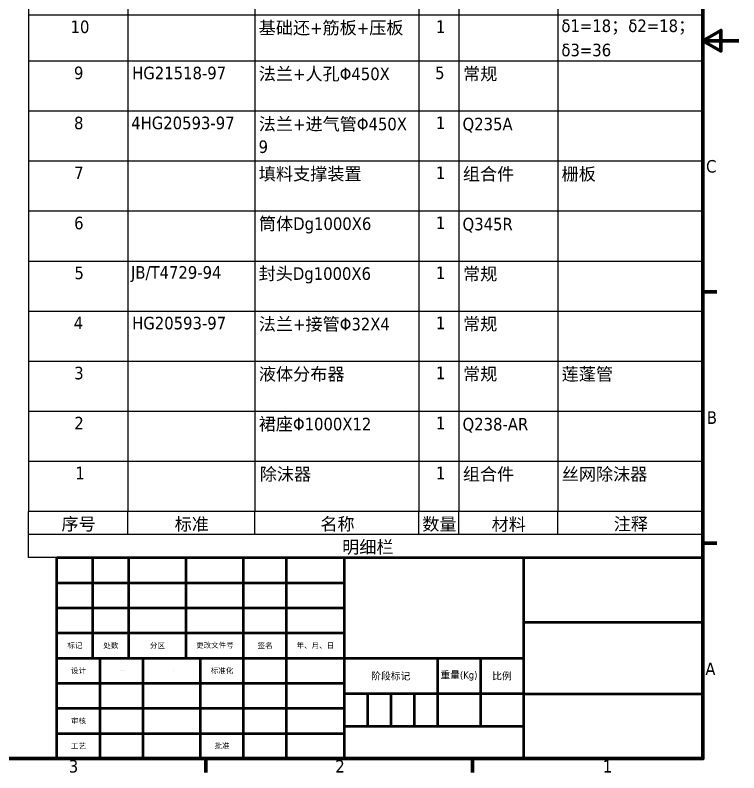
# Model space of a CAD drawing. Header units: millimetres. Extents: x 0 to 19008, y 0 to 13560.
# Drawn here: x 12555 to 19008, y 193 to 6948 of the extents above; entities that cross this region are included whole.
import ezdxf
from ezdxf.enums import TextEntityAlignment as Align

# ---------------------------------------------------------------- set-up
doc = ezdxf.new("R2018")
doc.units = ezdxf.units.MM
doc.header["$LTSCALE"] = 32
for name, color, linetype, lineweight in [('图框 (ISO)', 7, 'Continuous', 70), ('标题 (ISO)', 7, 'Continuous', 50), ('符号 (ISO)', 7, 'Continuous', 25)]:
    doc.layers.add(name, color=color, linetype=linetype, lineweight=lineweight)
doc.styles.add('文本样式17', font='txt.shx')
doc.styles.add('文本样式18', font='txt.shx')
doc.styles.add('注释文本 (ISO)', font='TAHOMA.TTF')

# ---------------------------------------------------------------- blocks, each defined once
blk = doc.blocks.new('图框 默认图框')
at = {"layer": '图框 (ISO)'}
for p, q in [((584, 140), (587.9, 140)), ((584, 70), (587.9, 70)), ((445.5, 10), (445.5, 6.1)), ((519.75, 10), (519.75, 6.1))]:
    blk.add_line(p, q, dxfattribs=at)
at = {"layer": '图框 (ISO)', "flags": 128}
for points in [[(10, 10), (10, 410), (584, 410), (584, 10), (10, 10)], [(594, 210), (584, 210), (589, 212.89), (589, 207.11), (584, 210)]]:
    blk.add_lwpolyline(points, dxfattribs=at)
at = {"layer": '图框 (ISO)', "char_height": 3.5, "attachment_point": 7, "style": '注释文本 (ISO)'}
for s, insert in [('C', (584.86, 173.19)), ('B', (585.08, 103.25)), ('A', (584.66, 33.25)), ('3', (407.29, 6.03)), ('2', (481.56, 6.1)), ('1', (556.09, 6.1))]:
    blk.add_mtext(s, dxfattribs=dict(at, insert=insert))
blk = doc.blocks.new('标题栏 GB1')
at = {"layer": '标题 (ISO)'}
for p, q in [((198.81, 93.23), (378.81, 93.23)), ((198.81, 37.23), (198.81, 93.23)), ((208.81, 65.23), (208.81, 93.23)), ((218.81, 65.23), (218.81, 93.23)), ((234.81, 65.23), (234.81, 93.23)), ((250.81, 65.23), (250.81, 93.23)), ((262.81, 65.23), (262.81, 93.23)), ((278.81, 93.23), (278.81, 37.23)), ((328.81, 93.23), (328.81, 37.23)), ((378.81, 93.23), (378.81, 37.23)), ((198.81, 86.23), (278.81, 86.23)), ((198.81, 79.23), (278.81, 79.23)), ((328.81, 75.23), (378.81, 75.23)), ((198.81, 72.23), (278.81, 72.23)), ((198.81, 65.23), (278.81, 65.23)), ((210.81, 37.23), (210.81, 65.23)), ((222.81, 37.23), (222.81, 65.23)), ((238.81, 37.23), (238.81, 65.23)), ((250.81, 37.23), (250.81, 65.23)), ((262.81, 37.23), (262.81, 65.23)), ((278.81, 65.23), (328.81, 65.23)), ((304.81, 65.23), (304.81, 46.23)), ((316.81, 65.23), (316.81, 46.23)), ((198.81, 58.23), (278.81, 58.23)), ((328.81, 55.23), (278.81, 55.23)), ((285.31, 55.23), (285.31, 46.23)), ((291.81, 55.23), (291.81, 46.23)), ((298.31, 55.23), (298.31, 46.23)), ((328.81, 55.23), (378.81, 55.23)), ((198.81, 51.23), (278.81, 51.23)), ((278.81, 46.23), (328.81, 46.23)), ((198.81, 44.23), (278.81, 44.23)), ((378.81, 37.23), (198.81, 37.23))]:
    blk.add_line(p, q, dxfattribs=at)
for s, height, style, p in [('标记', 1.5, '文本样式17', (203.81, 68.73)), ('处数', 1.5, '文本样式17', (213.81, 68.73)), ('签名', 1.5, '文本样式17', (256.81, 68.72)), ('年、月、日', 1.5, '文本样式17', (270.81, 68.73)), ('分区', 1.5, '文本样式17', (226.81, 68.73)), ('设计', 1.5, '文本样式17', (204.81, 61.73)), ('标准化', 1.5, '文本样式17', (244.81, 61.72)), ('阶段标记', 2, '文本样式18', (291.81, 60.23)), ('比例', 2, '文本样式18', (322.81, 60.23)), ('审核', 1.5, '文本样式17', (204.81, 47.73)), ('工艺', 1.5, '文本样式17', (204.81, 40.73))]:
    blk.add_text(s, height=height, dxfattribs=dict(at, style=style)).set_placement(p, align=Align.MIDDLE_CENTER)
at = {"layer": '标题 (ISO)', "attachment_point": 5, "style": '注释文本 (ISO)'}
for s, insert, char_height in [('\\fTahoma|b0|i0;\\H1.5000;更改文件号', (242.81, 68.73), 1.5), ('\\fTahoma|b0|i0;\\H2.0000;重量(Kg)', (310.81, 60.23), 2), ('\\fTahoma|b0|i0;\\H1.5000;批准', (244.81, 40.73), 1.5)]:
    blk.add_mtext(s, dxfattribs=dict(at, insert=insert, char_height=char_height))
at = {"layer": '标题 (ISO)', "lineweight": 30, "flags": 104}
for tag, height, p in [('单位', 3.5, (353.81, 84.23)), ('名称', 3.5, (353.81, 65.23)), ('作者', 1.5, (216.81, 61.73)), ('创建日期', 1.5, (230.81, 61.73)), ('初始视图比例', 2, (322.81, 50.73)), ('检测人', 1.5, (216.81, 47.73)), ('检测日期', 1.5, (230.81, 47.73)), ('零件代号', 3.5, (353.81, 46.23)), ('工程核准人', 1.5, (256.81, 40.73)), ('工程批准日期', 1.5, (270.81, 40.73))]:
    blk.add_attdef(tag, text='', height=height, dxfattribs=at).set_placement(p, align=Align.MIDDLE_CENTER)
blk = doc.blocks.new('明细栏')
at = {"layer": '符号 (ISO)'}
for p, q in [((584, 257.84), (396.1, 257.84)), ((396.1, 257.84), (396.1, 78.85)), ((423.7, 257.84), (423.7, 78.85)), ((459.12, 257.84), (459.12, 78.85)), ((504.81, 257.84), (504.81, 78.85)), ((515.96, 257.84), (515.96, 78.85)), ((543.52, 257.84), (543.52, 78.85)), ((584, 257.84), (584, 78.85)), ((584, 246.29), (396.1, 246.29)), ((584, 229.96), (396.1, 229.96)), ((584, 217.13), (396.1, 217.13)), ((584, 204.29), (396.1, 204.29)), ((584, 190.35), (396.1, 190.35)), ((584, 176.41), (396.1, 176.41)), ((584, 162.47), (396.1, 162.47)), ((584, 148.53), (396.1, 148.53)), ((584, 134.6), (396.1, 134.6)), ((584, 120.66), (396.1, 120.66)), ((584, 106.72), (396.1, 106.72)), ((584, 92.78), (396.1, 92.78)), ((584, 78.85), (396.1, 78.85)), ((396.1, 72.42), (396.1, 78.85)), ((423.7, 72.42), (423.7, 78.85)), ((459.12, 72.42), (459.12, 78.85)), ((504.81, 72.42), (504.81, 78.85)), ((515.96, 72.42), (515.96, 78.85)), ((543.52, 72.42), (543.52, 78.85)), ((584, 72.42), (584, 78.85)), ((396.1, 66), (396.1, 72.42)), ((584, 72.42), (396.1, 72.42)), ((584, 66), (584, 72.42)), ((584, 66), (396.1, 66))]:
    blk.add_line(p, q, dxfattribs=at)
at = {"layer": '符号 (ISO)', "char_height": 3.5, "attachment_point": 7, "style": '注释文本 (ISO)'}
for s, insert in [('13', (407.79, 252.77)), ('填料压紧装置', (460.24, 252.17)), ('1', (509.59, 252.88)), ('组合件', (517.1, 252.17)), ('丝网压板', (544.64, 252.17)), ('鲍尔环填料', (460.15, 240.64)), ('碳钢', (517.04, 240.63)), ('12', (407.79, 241.29)), ('11', (407.79, 224.99)), ('JB/T4729-94', (424.62, 224.16)), ('塔底Dg1000X6', (460.21, 223.78)), ('1', (509.59, 224.99)), ('10', (407.79, 212.06)), ('基础还+筋板+压板', (460.21, 211.45)), ('1', (509.59, 212.16)), ('δ1=18；δ2=18；', (544.55, 211.66)), ('δ3=36', (544.55, 205.6)), ('9', (408.74, 199.22)), ('HG21518-97', (424.95, 199.2)), ('法兰+人孔Φ450X', (460.23, 198.64)), ('5', (509.36, 199.25)), ('常规', (517.15, 198.64)), ('8', (408.76, 185.27)), ('4HG20593-97', (424.69, 185.28)), ('法兰+进气管Φ450X', (460.23, 184.66)), ('1', (509.59, 185.38)), ('Q235A', (517.01, 184.43)), ('9', (460.18, 178.66)), ('7', (408.81, 171.45)), ('填料支撑装置', (460.24, 170.74)), ('1', (509.59, 171.44)), ('组合件', (517.1, 170.74)), ('栅板', (544.6, 170.72)), ('6', (408.78, 157.4)), ('筒体Dg1000X6', (460.28, 156.28)), ('1', (509.59, 157.51)), ('Q345R', (517.01, 156.55)), ('5', (408.87, 143.5)), ('JB/T4729-94', (424.62, 142.74)), ('封头Dg1000X6', (460.19, 142.37)), ('1', (509.59, 143.57)), ('常规', (517.15, 142.89)), ('4', (408.68, 129.64)), ('HG20593-97', (424.95, 129.52)), ('法兰+接管Φ32X4', (460.23, 128.91)), ('1', (509.59, 129.63)), ('常规', (517.15, 128.95)), ('3', (408.81, 115.59)), ('液体分布器', (460.24, 114.98)), ('1', (509.59, 115.69)), ('常规', (517.15, 115.01)), ('莲蓬管', (544.62, 114.98)), ('2', (408.84, 101.72)), ('裙座Φ1000X12', (460.21, 101.08)), ('1', (509.59, 101.75)), ('Q238-AR', (517.01, 100.8)), ('1', (409.11, 87.82)), ('除沫器', (460.49, 87.11)), ('1', (509.59, 87.82)), ('组合件', (517.1, 87.11)), ('丝网除沫器', (544.64, 87.11)), ('序号', (405.25, 73.22)), ('标准', (436.8, 73.18)), ('名称', (477.39, 73.23)), ('数量', (505.79, 73.17)), ('材料', (525.11, 73.15)), ('注释', (559.13, 73.23)), ('明细栏', (483.46, 66.76))]:
    blk.add_mtext(s, dxfattribs=dict(at, insert=insert))

msp = doc.modelspace()

# ---------------------------------------------------------------- block references
at = {"xscale": 32, "yscale": 32, "zscale": 32}
msp.add_blockref('图框 默认图框', (0, 0), dxfattribs=at)
ref = msp.add_blockref('标题栏 GB1', (6565.9951, -871.2065), dxfattribs=dict(xscale=32, yscale=32, zscale=32))
lines = msp.add_mtext('Administrator', dxfattribs={"layer": '标题 (ISO)', "insert": (13504, 1104), "char_height": 2.5, "attachment_point": 1})
ref.add_attrib('作者', '', (13504, 1104), dxfattribs={"flags": 104}).embed_mtext(lines)
lines = msp.add_mtext('2018/7/9', dxfattribs={"layer": '标题 (ISO)', "insert": (13952, 1104), "char_height": 2.5, "attachment_point": 1})
ref.add_attrib('创建日期', '', (13952, 1104), dxfattribs={"flags": 104}).embed_mtext(lines)
lines = msp.add_mtext('组装', dxfattribs={"layer": '标题 (ISO)', "insert": (17888, 608), "char_height": 2.5, "attachment_point": 1})
ref.add_attrib('零件代号', '', (17888, 608), dxfattribs={"flags": 104}).embed_mtext(lines)
lines = msp.add_mtext('1 :32', dxfattribs={"layer": '标题 (ISO)', "insert": (16896, 752), "char_height": 2.5, "attachment_point": 1})
ref.add_attrib('初始视图比例', '', (16896, 752), dxfattribs={"flags": 104}).embed_mtext(lines)
at = {"layer": '符号 (ISO)', "xscale": 32, "yscale": 32, "zscale": 32}
msp.add_blockref('明细栏', (0, 0), dxfattribs=at)

doc.saveas('drawing.dxf')
